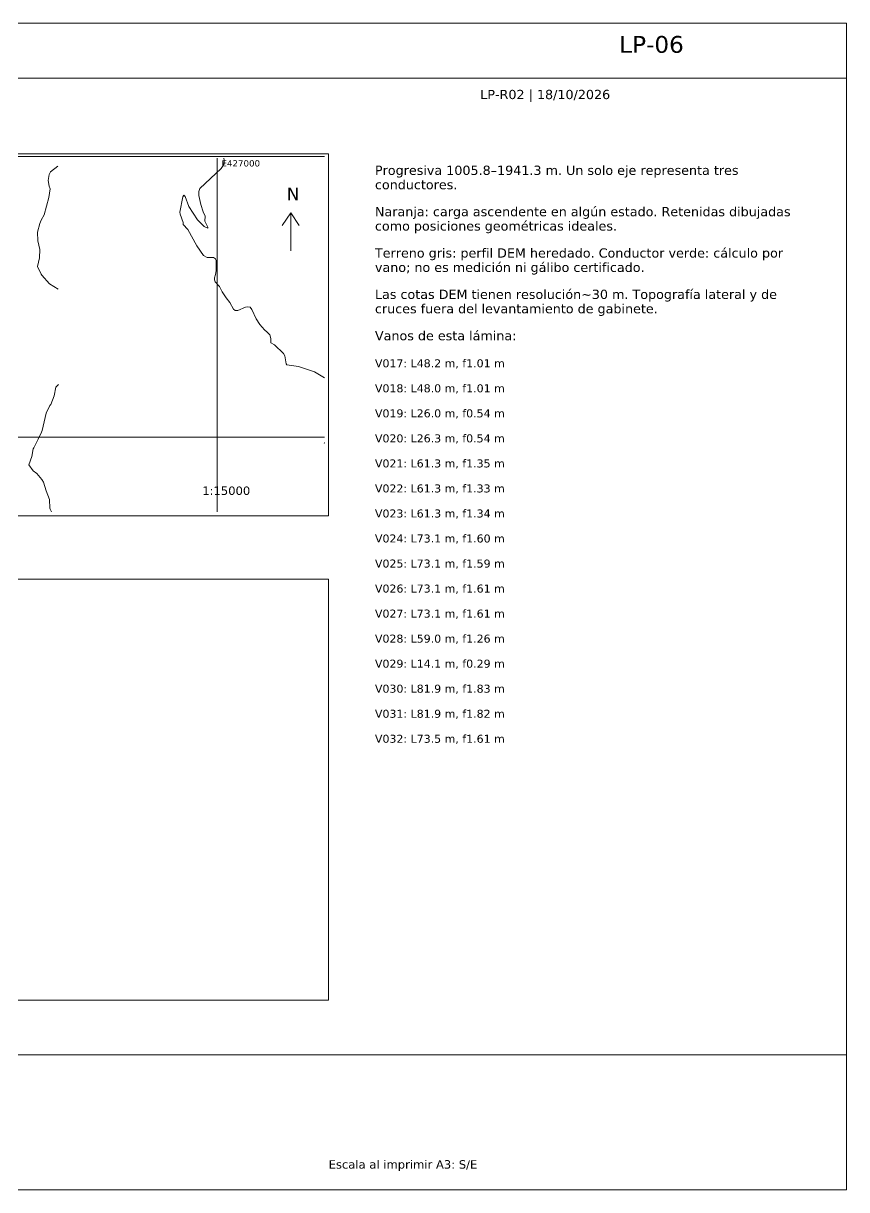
# Paper-space layout 'LP-06' of a CAD drawing. Header units: metres, sheet in millimetres. Extents: x 10 to 410, y 10 to 287.
# Drawn here: x 214.5 to 410, y 10 to 287 of the extents above; entities that cross this region are included whole.
import ezdxf

# ---------------------------------------------------------------- set-up
doc = ezdxf.new("R2010")
doc.units = ezdxf.units.M
for name, color, linetype, lineweight, true_color in [('GRILLA', 7, 'Continuous', 13, 0xd2dce3), ('MARCO', 7, 'Continuous', 13, 0x163b55), ('TERRENO', 7, 'Continuous', 13, 0x777777), ('TEXTO', 7, 'Continuous', 13, 0x163b55), ('VIA', 7, 'Continuous', 13, 0xa7a7a7)]:
    doc.layers.add(name, color=color, linetype=linetype, lineweight=lineweight, true_color=true_color)
doc.styles.add('LP-TEXTO', font='DejaVuSans.ttf')

psp = doc.layouts.new('LP-06')

# ---------------------------------------------------------------- linework, layer by layer
at = {"layer": 'GRILLA'}
for points in [[(15, 170), (287, 170), (287, 256), (15, 256)], [(15, 55), (287, 55), (287, 155), (15, 155)]]:
    psp.add_lwpolyline(points, close=True, dxfattribs=at)
for points in [[(16, 255.36), (286, 255.36)], [(260.57, 171), (260.57, 255)], [(16, 188.7), (286, 188.7)]]:
    psp.add_lwpolyline(points, dxfattribs=at)
at = {"layer": 'MARCO'}
psp.add_lwpolyline([(10, 10), (410, 10), (410, 287), (10, 287)], close=True, dxfattribs=at)
for points in [[(10, 274), (410, 274)], [(10, 42), (410, 42)]]:
    psp.add_lwpolyline(points, dxfattribs=at)
at = {"layer": 'TERRENO'}
for points in [[(222.76, 223.84), (220.76, 225.13), (218.88, 227.18), (218.75, 227.43), (217.92, 229.22), (218.37, 231.27), (218.45, 233.32), (217.96, 235.37), (217.88, 237.41), (218.42, 239.46), (218.72, 240.23), (219.48, 241.52), (220.04, 243.57), (220.57, 245.62), (220.7, 246.64), (220.85, 247.66), (220.69, 248.35), (220.4, 249.71), (220.68, 251.08), (220.93, 251.76), (222.68, 253.07)], [(221.19, 171), (220.91, 171.65), (220.8, 171.88), (220.75, 173.93), (219.97, 175.97), (219.32, 178.02), (218.89, 178.7), (217.69, 180.06), (216.89, 180.74), (215.82, 182.11), (216.55, 184.16), (216.87, 185.91), (216.99, 186.21), (218.07, 188.26), (218.86, 189.9), (218.99, 190.31), (219.46, 192.36), (219.96, 194.41), (220.84, 196.23), (221.06, 196.46), (221.83, 198.51), (222.26, 200.56), (222.83, 201.24)]]:
    psp.add_lwpolyline(points, dxfattribs=at)
at = {"layer": 'TEXTO'}
for points in [[(276, 239), (278, 242), (280, 239)], [(278, 233), (278, 242)]]:
    psp.add_lwpolyline(points, dxfattribs=at)
at = {"layer": 'VIA'}
for points in [[(262.11, 255), (262.24, 254.49), (262.17, 253.61), (261.51, 252.49), (256.43, 247.76), (256.2, 247.03), (256.2, 246.11), (256.67, 244), (257.18, 242.2), (257.69, 241.21), (257.65, 239.98), (258.35, 238.56), (258.31, 238.33), (257.42, 238.71), (255.84, 240.36), (253.82, 243.5), (252.92, 245.87), (252.61, 246.18), (252.35, 245.83), (251.7, 242.19), (251.74, 241.65), (252.44, 239.66), (252.44, 239.2), (253.6, 238.05), (255.74, 234.15), (257.33, 231.89), (258.18, 231.35), (259.68, 231.36), (260.18, 231.05), (260.3, 230.71), (260.27, 228.25), (260.16, 227.37), (259.89, 226.53), (259.89, 226.07), (260.08, 225.64), (261.09, 224.53), (261.75, 223.27), (262.68, 221.78), (263.53, 220.71), (264.39, 219.14), (264.85, 218.83), (265.47, 218.83), (267.24, 219.57), (267.78, 219.68), (268.36, 219.57), (268.79, 219), (269.8, 216.85), (270.69, 215.47), (271.74, 214.17), (272.43, 213.68), (273.01, 212.99), (273.25, 212.18), (273.29, 211.11), (274.18, 210.65), (276.31, 208.55), (276.58, 208.05), (276.93, 206.13), (277.12, 205.9), (279.83, 205.53), (283.65, 204.24), (286, 202.82)], [(286, 187.41), (285.98, 187.33), (286, 187.29)]]:
    psp.add_lwpolyline(points, dxfattribs=at)

# ---------------------------------------------------------------- texts
at = {"layer": 'TEXTO', "style": 'LP-TEXTO'}
for s, height, p in [('LP-06', 4, (356, 280)), ('LP-R02 | 18/10/2026', 2.2, (323, 269)), ('E427000', 1.5, (261.57, 253)), ('Progresiva 1005.8–1941.3 m. Un solo eje representa tres', 2.2, (298, 251)), ('conductores.', 2.2, (298, 247.59)), ('N', 3, (277, 245)), ('Naranja: carga ascendente en algún estado. Retenidas dibujadas', 2.2, (298, 241.18)), ('como posiciones geométricas ideales.', 2.2, (298, 237.77)), ('Terreno gris: perfil DEM heredado. Conductor verde: cálculo por', 2.2, (298, 231.36)), ('vano; no es medición ni gálibo certificado.', 2.2, (298, 227.95)), ('Las cotas DEM tienen resolución~30 m. Topografía lateral y de', 2.2, (298, 221.54)), ('cruces fuera del levantamiento de gabinete.', 2.2, (298, 218.13)), ('Vanos de esta lámina:', 2.2, (298, 211.72)), ('V017: L48.2 m, f1.01 m', 1.9, (298, 205.31)), ('V018: L48.0 m, f1.01 m', 1.9, (298, 199.37)), ('V019: L26.0 m, f0.54 m', 1.9, (298, 193.42)), ('V020: L26.3 m, f0.54 m', 1.9, (298, 187.48)), ('V021: L61.3 m, f1.35 m', 1.9, (298, 181.53)), ('V022: L61.3 m, f1.33 m', 1.9, (298, 175.59)), ('1:15000', 2, (257, 175)), ('V023: L61.3 m, f1.34 m', 1.9, (298, 169.64)), ('V024: L73.1 m, f1.60 m', 1.9, (298, 163.7)), ('V025: L73.1 m, f1.59 m', 1.9, (298, 157.75)), ('V026: L73.1 m, f1.61 m', 1.9, (298, 151.81)), ('V027: L73.1 m, f1.61 m', 1.9, (298, 145.86)), ('V028: L59.0 m, f1.26 m', 1.9, (298, 139.92)), ('V029: L14.1 m, f0.29 m', 1.9, (298, 133.97)), ('V030: L81.9 m, f1.83 m', 1.9, (298, 128.03)), ('V031: L81.9 m, f1.82 m', 1.9, (298, 122.08)), ('V032: L73.5 m, f1.61 m', 1.9, (298, 116.14)), ('Escala al imprimir A3: S/E', 2, (287, 15))]:
    psp.add_text(s, height=height, dxfattribs=at).set_placement(p)

doc.saveas('drawing.dxf')
